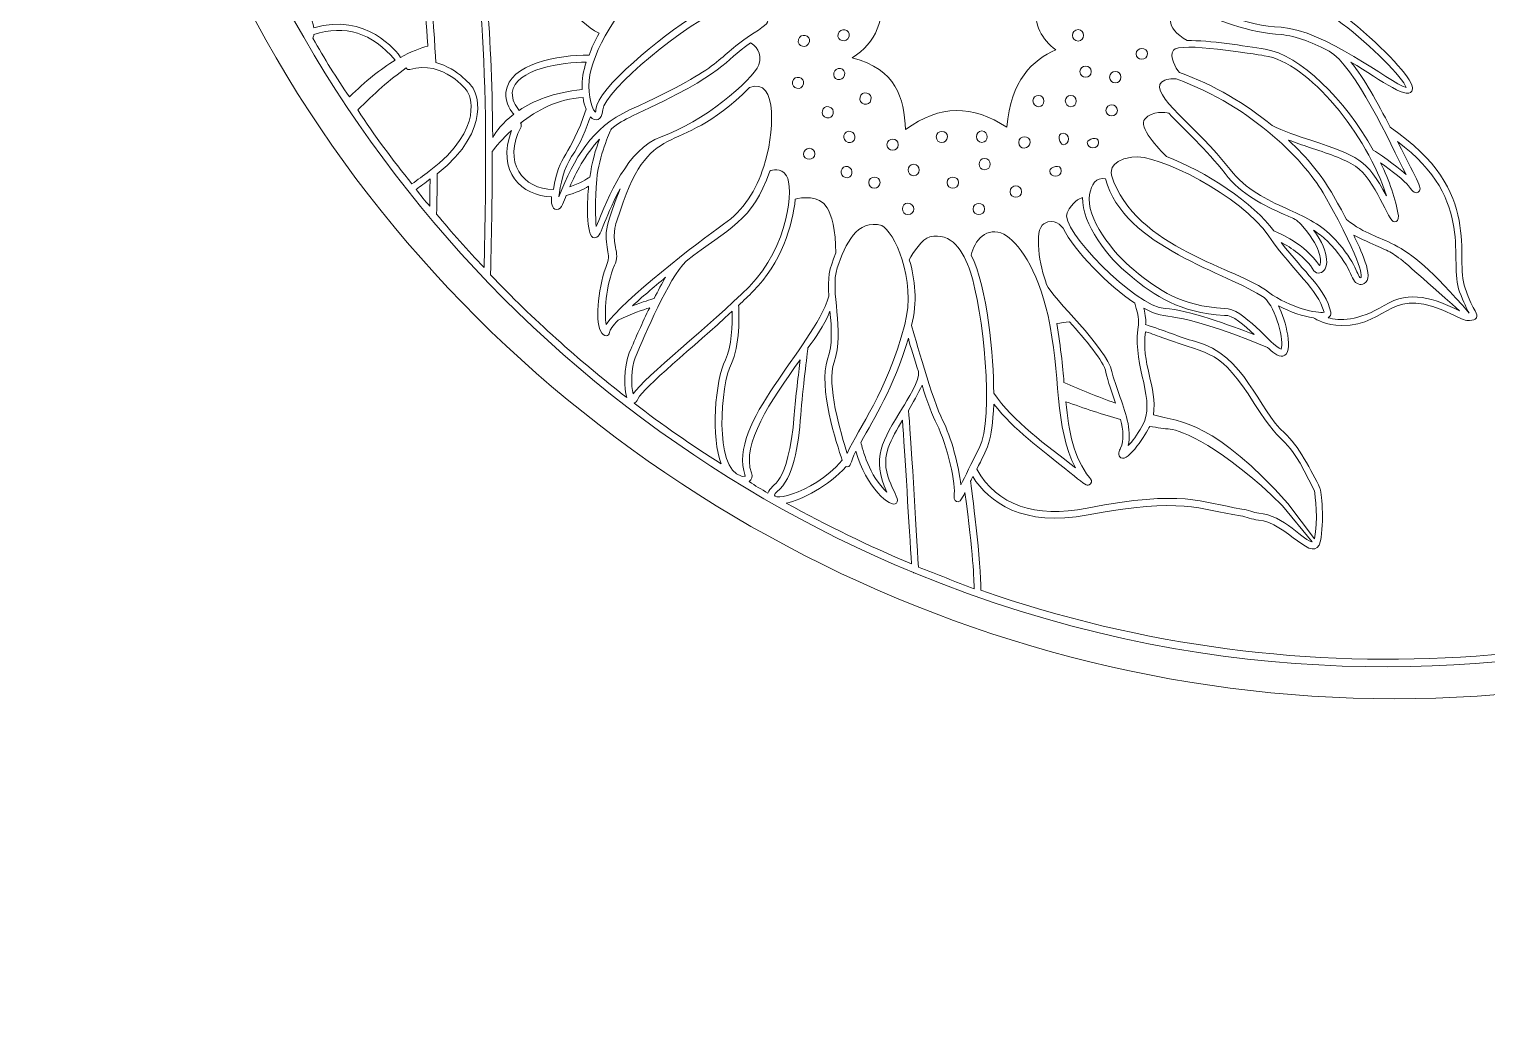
# Model space of a CAD drawing. Header units: inches. Extents: x 0.2 to 23.6, y -0.9 to 8.8.
# Drawn here: x 0.189 to 4.626, y -0.889 to 2.113 of the extents above; entities that cross this region are included whole.
import ezdxf

# ---------------------------------------------------------------- set-up
doc = ezdxf.new("R2010")
doc.units = ezdxf.units.IN
doc.header["$MEASUREMENT"] = 0
doc.layers.add('_U+0421_U+043B_U+043E_U+0439 1', color=7, linetype='Continuous')

msp = doc.modelspace()

# ---------------------------------------------------------------- linework, layer by layer
at = {"layer": '_U+0421_U+043B_U+043E_U+0439 1', "lineweight": 0}
for points, knots in [([(4.2278, 3.9833), (4.2278, 5.3014), (4.9042, 6.6028), (6.0819, 7.3639), (3.3597, 8.7653), (0.1889, 6.5625), (0.5458, 3.5347), (0.5458, 3.5333), (0.5458, 3.5333), (0.5458, 3.5319), (0.7097, 2.1458), (1.6222, 0.9792), (2.8806, 0.4597), (2.8819, 0.4597), (2.8819, 0.4583), (2.8833, 0.4583), (4.6236, -0.2569), (6.0625, 0.5972), (6.0819, 0.6028), (4.9042, 1.3653), (4.2278, 2.6667), (4.2278, 3.9833)], [0, 0, 0, 0, 1, 1, 1, 2, 2, 2, 3, 3, 3, 4, 4, 4, 5, 5, 5, 6, 6, 6, 7, 7, 7, 7]), ([(1.5736, 1.3875), (1.5236, 1.4403), (1.475, 1.4944), (1.4292, 1.55), (1.4306, 1.5931), (1.4306, 1.6333), (1.4306, 1.6722), (1.6069, 1.8125), (1.5444, 1.9278), (1.5403, 1.9333), (1.5403, 1.9347), (1.4958, 1.9931), (1.4264, 2.0111), (1.4222, 2.0986), (1.4069, 2.4639), (1.3208, 2.4819), (1.3319, 2.5333), (1.3375, 2.6014), (1.3194, 2.6611), (1.3431, 2.6403), (1.3681, 2.6194), (1.3931, 2.6), (1.3889, 2.5944), (1.3847, 2.5889), (1.3847, 2.5833), (1.3778, 2.5431), (1.4444, 2.5403), (1.4972, 2.5111), (1.5639, 2.3806), (1.5903, 1.9931), (1.5736, 1.3875)], [0, 0, 0, 0, 1, 1, 1, 2, 2, 2, 3, 3, 3, 4, 4, 4, 5, 5, 5, 6, 6, 6, 7, 7, 7, 8, 8, 8, 9, 9, 9, 10, 10, 10, 10]), ([(1.7722, 2.2194), (1.8167, 2.2167), (1.8472, 2.1389), (1.9236, 2.1), (1.9111, 2.0778), (1.9014, 2.0556), (1.8931, 2.0333), (1.8014, 2.0347), (1.6486, 2.0083), (1.6403, 1.9208), (1.6361, 1.8861), (1.6597, 1.8583), (1.6639, 1.8542), (1.6306, 1.8278), (1.6097, 1.8014), (1.6, 1.7833), (1.5972, 2.1319), (1.5736, 2.3681), (1.5306, 2.4861), (1.5722, 2.4431), (1.6833, 2.225), (1.7722, 2.2194)], [0, 0, 0, 0, 1, 1, 1, 2, 2, 2, 3, 3, 3, 4, 4, 4, 5, 5, 5, 6, 6, 6, 7, 7, 7, 7]), ([(3.0861, 0.4056), (3.0875, 0.4833), (3.0569, 0.7236), (3.0542, 0.7375), (3.0569, 0.7417), (3.0583, 0.7458), (3.0611, 0.7514), (3.1111, 0.6736), (3.2125, 0.5972), (3.4125, 0.6347), (3.7014, 0.6903), (3.7472, 0.6514), (3.8764, 0.6319), (3.8944, 0.6292), (3.9111, 0.6208), (3.9306, 0.6194), (4.0153, 0.6139), (4.1014, 0.4764), (4.1194, 0.5556), (4.1319, 0.6111), (4.1222, 0.7097), (4.1181, 0.7167), (4.0944, 0.7653), (4.05, 0.85), (4.0111, 0.8833), (3.9278, 0.9556), (3.8917, 1.1222), (3.7389, 1.1625), (3.6889, 1.1764), (3.6444, 1.1958), (3.5875, 1.2139), (3.5889, 1.2264), (3.5875, 1.2403), (3.5819, 1.2639), (3.6639, 1.2181), (3.6472, 1.2722), (3.9583, 1.1444), (3.9708, 1.1333), (3.9903, 1.1139), (4.0056, 1.1181), (4.0403, 1.1264), (4.0139, 1.2278), (3.9917, 1.2708), (4.0292, 1.2514), (4.0681, 1.2389), (4.0986, 1.2347), (4.1069, 1.2292), (4.1361, 1.2111), (4.1833, 1.2111), (4.3361, 1.2111), (4.3264, 1.3417), (4.5278, 1.2417), (4.55, 1.2306), (4.5625, 1.2236), (4.5736, 1.2264), (4.5833, 1.2278), (4.5903, 1.2264), (4.5944, 1.2347), (4.6014, 1.2472), (4.5875, 1.2486), (4.5597, 1.325), (4.525, 1.4167), (4.6222, 1.6194), (4.3319, 1.8139), (4.2931, 1.8903), (4.2528, 1.9625), (4.2125, 2.0125), (4.3069, 1.9556), (4.3931, 1.8889), (4.4, 1.9306), (4.4083, 1.9764), (4.1167, 2.2583), (3.8861, 2.3264), (3.9611, 2.3417), (4.1056, 2.3736), (4.1736, 2.3972), (4.2611, 2.4292), (4.4444, 2.3986), (4.5431, 2.3375), (4.5472, 2.3347), (4.5542, 2.3292), (4.5625, 2.3306), (4.8806, 1.6278), (5.3958, 1.0278), (6.0375, 0.6083), (5.1389, 0.1472), (4.0694, 0.0625), (3.0861, 0.4056)], [0, 0, 0, 0, 1, 1, 1, 2, 2, 2, 3, 3, 3, 4, 4, 4, 5, 5, 5, 6, 6, 6, 7, 7, 7, 8, 8, 8, 9, 9, 9, 10, 10, 10, 11, 11, 11, 12, 12, 12, 13, 13, 13, 14, 14, 14, 15, 15, 15, 16, 16, 16, 17, 17, 17, 18, 18, 18, 19, 19, 19, 20, 20, 20, 21, 21, 21, 22, 22, 22, 23, 23, 23, 24, 24, 24, 25, 25, 25, 26, 26, 26, 27, 27, 27, 28, 28, 28, 29, 29, 29, 29]), ([(4, 2.1181), (3.7903, 2.1292), (3.55, 2.2944), (3.6528, 2.3), (3.6542, 2.3), (3.6569, 2.3014), (3.6556, 2.3), (3.8403, 2.3681), (4.0292, 2.2458), (4.1861, 2.1292), (4.2736, 2.0639), (4.3708, 1.9639), (4.3806, 1.9347), (4.3319, 1.95), (4.1306, 2.1111), (4, 2.1181)], [0, 0, 0, 0, 1, 1, 1, 2, 2, 2, 3, 3, 3, 4, 4, 4, 5, 5, 5, 5]), ([(2.2153, 2.1556), (2.1153, 2.0903), (1.9167, 1.9319), (1.9139, 1.8681), (1.9139, 1.8639), (1.9139, 1.8611), (1.9125, 1.8597), (1.8972, 1.875), (1.8875, 1.9278), (1.8958, 1.9736), (1.9125, 2.0639), (2.0069, 2.2167), (2.0861, 2.2528), (2.1611, 2.2875), (2.2722, 2.3194), (2.2806, 2.3222), (2.3653, 2.3208), (2.4431, 2.3139), (2.4639, 2.3069), (2.4819, 2.2889), (2.4931, 2.2639), (2.4722, 2.2444), (2.4403, 2.2111), (2.3347, 2.2333), (2.2153, 2.1556)], [0, 0, 0, 0, 1, 1, 1, 2, 2, 2, 3, 3, 3, 4, 4, 4, 5, 5, 5, 6, 6, 6, 7, 7, 7, 8, 8, 8, 8]), ([(3.1653, 1.8139), (3.0611, 1.8819), (2.9611, 1.8847), (2.8569, 1.8069), (2.8514, 1.9042), (2.8292, 1.9903), (2.6944, 2.025), (2.7681, 2.0722), (2.7958, 2.1458), (2.7792, 2.2278), (2.8667, 2.2), (2.9708, 2.2319), (3.0111, 2.3333), (3.0639, 2.275), (3.1528, 2.2181), (3.2611, 2.2514), (3.2486, 2.2056), (3.2444, 2.1528), (3.2653, 2.1069), (3.2764, 2.0847), (3.2917, 2.0653), (3.3139, 2.05), (3.2444, 2.0194), (3.1764, 1.9569), (3.1653, 1.8139)], [0, 0, 0, 0, 1, 1, 1, 2, 2, 2, 3, 3, 3, 4, 4, 4, 5, 5, 5, 6, 6, 6, 7, 7, 7, 8, 8, 8, 8]), ([(1.0514, 2.2514), (1.1778, 2.1583), (1.2569, 2.1597), (1.3514, 2.1931), (1.3639, 2.1972), (1.3806, 2.2014), (1.3903, 2.2056), (1.3972, 2.1403), (1.4028, 2.0611), (1.4028, 2.0611), (1.3792, 2.0556), (1.35, 2.0431), (1.3194, 2.0264), (1.3097, 2.0444), (1.2125, 2.1639), (1.0556, 2.1167), (1.0514, 2.1444), (1.0333, 2.1653), (1.0514, 2.2514)], [0, 0, 0, 0, 1, 1, 1, 2, 2, 2, 3, 3, 3, 4, 4, 4, 5, 5, 5, 6, 6, 6, 6]), ([(1.8403, 1.725), (1.8653, 1.7611), (1.8875, 1.8153), (1.8972, 1.8458), (1.9111, 1.8306), (1.9333, 1.8333), (1.9347, 1.8667), (1.9375, 1.9236), (2.1958, 2.1375), (2.3042, 2.1764), (2.3333, 2.1792), (2.4125, 2.1792), (2.4333, 2.15), (2.4444, 2.1333), (2.4347, 2.1264), (2.3958, 2.1014), (2.2694, 2.0208), (2.3236, 2.0069), (2.0167, 1.8667), (1.9, 1.8125), (1.8486, 1.7208), (1.8014, 1.6028), (1.8042, 1.6347), (1.8181, 1.6944), (1.8403, 1.725)], [0, 0, 0, 0, 1, 1, 1, 2, 2, 2, 3, 3, 3, 4, 4, 4, 5, 5, 5, 6, 6, 6, 7, 7, 7, 8, 8, 8, 8]), ([(4.3806, 1.6708), (4.3472, 1.7), (4.2917, 1.7375), (4.2806, 1.7444), (4.1944, 1.8972), (4.0569, 2.0361), (3.9514, 2.0514), (3.8903, 2.0611), (3.7806, 2.0792), (3.7139, 2.0778), (3.6444, 2.1194), (3.6486, 2.1569), (3.7125, 2.1847), (3.7931, 2.1403), (3.9083, 2.1014), (4, 2.0958), (4.0444, 2.0931), (4.1069, 2.0667), (4.1458, 2.0458), (4.2236, 2.0028), (4.3319, 1.7653), (4.3806, 1.6708)], [0, 0, 0, 0, 1, 1, 1, 2, 2, 2, 3, 3, 3, 4, 4, 4, 5, 5, 5, 6, 6, 6, 7, 7, 7, 7]), ([(1.0528, 2.0847), (1.0542, 2.0889), (1.0556, 2.0931), (1.0556, 2.0958), (1.15, 2.1278), (1.2333, 2.1014), (1.3028, 2.0181), (1.2597, 1.9917), (1.2125, 1.9542), (1.1639, 1.9069), (1.1236, 1.9639), (1.0875, 2.0236), (1.0528, 2.0847)], [0, 0, 0, 0, 1, 1, 1, 2, 2, 2, 3, 3, 3, 4, 4, 4, 4]), ([(2.5306, 2.0806), (2.5361, 2.1028), (2.5694, 2.0944), (2.5639, 2.0736), (2.5583, 2.0514), (2.525, 2.0583), (2.5306, 2.0806)], [0, 0, 0, 0, 1, 1, 1, 2, 2, 2, 2]), ([(2.6847, 2.0903), (2.6792, 2.0681), (2.6458, 2.0764), (2.6514, 2.0972), (2.6569, 2.1194), (2.6903, 2.1125), (2.6847, 2.0903)], [0, 0, 0, 0, 1, 1, 1, 2, 2, 2, 2]), ([(3.3819, 2.1111), (3.4042, 2.1111), (3.4042, 2.0764), (3.3819, 2.0764), (3.3597, 2.0764), (3.3597, 2.1111), (3.3819, 2.1111)], [0, 0, 0, 0, 1, 1, 1, 2, 2, 2, 2]), ([(1.9167, 1.6556), (1.9236, 1.7278), (1.9556, 1.7972), (1.9611, 1.8097), (1.9792, 1.8236), (2.0014, 1.8375), (2.025, 1.8486), (2.3222, 1.9847), (2.2958, 2.0111), (2.3847, 2.0708), (2.3972, 2.0639), (2.4236, 2.0417), (2.4097, 2.0042), (2.3903, 1.9542), (2.2375, 1.8292), (2.1125, 1.7847), (2.0097, 1.7486), (1.9528, 1.6028), (1.9153, 1.5125), (1.9125, 1.5361), (1.9111, 1.5903), (1.9167, 1.6556)], [0, 0, 0, 0, 1, 1, 1, 2, 2, 2, 3, 3, 3, 4, 4, 4, 5, 5, 5, 6, 6, 6, 7, 7, 7, 7]), ([(3.5931, 2.0375), (3.5931, 2.0153), (3.5583, 2.0153), (3.5583, 2.0375), (3.5597, 2.0597), (3.5931, 2.0597), (3.5931, 2.0375)], [0, 0, 0, 0, 1, 1, 1, 2, 2, 2, 2]), ([(3.6722, 2.0486), (3.6889, 2.075), (3.9222, 2.0361), (3.9486, 2.0319), (4.0833, 2.0125), (4.2625, 1.7889), (4.3208, 1.6056), (4.2611, 1.7167), (4.2319, 1.7278), (4.0931, 1.7736), (4.05, 1.7875), (4.0056, 1.8028), (3.9722, 1.8194), (3.8931, 1.8847), (3.7958, 1.9431), (3.6903, 1.9806), (3.6792, 1.9944), (3.6583, 2.0278), (3.6722, 2.0486)], [0, 0, 0, 0, 1, 1, 1, 2, 2, 2, 3, 3, 3, 4, 4, 4, 5, 5, 5, 6, 6, 6, 6]), ([(1.1889, 1.8667), (1.2375, 1.9153), (1.2875, 1.9597), (1.3361, 1.9944), (1.3389, 1.9903), (1.3431, 1.9889), (1.3472, 1.9903), (1.4514, 2.0194), (1.5208, 1.9264), (1.5236, 1.9222), (1.5264, 1.9181), (1.5819, 1.8125), (1.4069, 1.6806), (1.3889, 1.6667), (1.3708, 1.6542), (1.3542, 1.6417), (1.2958, 1.7139), (1.2403, 1.7889), (1.1889, 1.8667)], [0, 0, 0, 0, 1, 1, 1, 2, 2, 2, 3, 3, 3, 4, 4, 4, 5, 5, 5, 6, 6, 6, 6]), ([(1.6597, 1.9194), (1.6667, 1.9917), (1.8125, 2.0125), (1.8847, 2.0125), (1.8764, 1.9861), (1.8708, 1.9611), (1.8722, 1.9292), (1.7847, 1.9194), (1.7236, 1.8944), (1.6806, 1.8653), (1.6694, 1.8819), (1.6583, 1.8958), (1.6597, 1.9194)], [0, 0, 0, 0, 1, 1, 1, 2, 2, 2, 3, 3, 3, 4, 4, 4, 4]), ([(2.6583, 1.9931), (2.6681, 1.9917), (2.6736, 1.9819), (2.6708, 1.9722), (2.6681, 1.9625), (2.6597, 1.9569), (2.65, 1.9597), (2.6292, 1.9639), (2.6375, 1.9972), (2.6583, 1.9931)], [0, 0, 0, 0, 1, 1, 1, 2, 2, 2, 3, 3, 3, 3]), ([(3.4222, 1.9833), (3.4222, 1.9611), (3.3875, 1.9611), (3.3875, 1.9833), (3.3875, 2.0056), (3.4222, 2.0056), (3.4222, 1.9833)], [0, 0, 0, 0, 1, 1, 1, 2, 2, 2, 2]), ([(1.9458, 1.2139), (1.9389, 1.2458), (1.9444, 1.3333), (1.9708, 1.3944), (1.9806, 1.4125), (1.9778, 1.4306), (1.9736, 1.4486), (1.9639, 1.5028), (1.9764, 1.5236), (1.9778, 1.5292), (2.0819, 1.8625), (2.15, 1.7042), (2.3819, 1.9347), (2.4708, 1.9708), (2.4556, 1.7861), (2.425, 1.6944), (2.4028, 1.625), (2.3639, 1.5597), (2.3028, 1.5194), (2.225, 1.4639), (1.9944, 1.2875), (1.9458, 1.2139)], [0, 0, 0, 0, 1, 1, 1, 2, 2, 2, 3, 3, 3, 4, 4, 4, 5, 5, 5, 6, 6, 6, 7, 7, 7, 7]), ([(2.5125, 1.9528), (2.5181, 1.975), (2.5514, 1.9667), (2.5458, 1.9458), (2.5417, 1.9236), (2.5083, 1.9306), (2.5125, 1.9528)], [0, 0, 0, 0, 1, 1, 1, 2, 2, 2, 2]), ([(3.4778, 1.9667), (3.4778, 1.9889), (3.5125, 1.9889), (3.5125, 1.9667), (3.5125, 1.9431), (3.4778, 1.9431), (3.4778, 1.9667)], [0, 0, 0, 0, 1, 1, 1, 2, 2, 2, 2]), ([(3.6806, 1.9611), (3.9139, 1.8778), (4.0792, 1.7042), (4.1333, 1.6056), (4.2556, 1.3875), (4.2444, 1.3583), (4.2431, 1.3569), (4.2417, 1.3569), (4.2417, 1.3556), (4.2417, 1.3556), (4.2319, 1.3625), (4.2222, 1.4153), (4.1542, 1.4833), (4.1153, 1.5222), (4.0681, 1.5431), (4.0167, 1.5667), (3.9556, 1.5944), (3.8931, 1.6236), (3.8444, 1.6861), (3.7417, 1.8181), (3.5986, 1.9139), (3.6361, 1.9514), (3.6472, 1.9611), (3.6681, 1.9625), (3.6806, 1.9611)], [0, 0, 0, 0, 1, 1, 1, 2, 2, 2, 3, 3, 3, 4, 4, 4, 5, 5, 5, 6, 6, 6, 7, 7, 7, 8, 8, 8, 8]), ([(2.7306, 1.8847), (2.7208, 1.8861), (2.7153, 1.8958), (2.7181, 1.9056), (2.7194, 1.9153), (2.7292, 1.9208), (2.7389, 1.9181), (2.7486, 1.9167), (2.7542, 1.9069), (2.7514, 1.8972), (2.75, 1.8875), (2.7403, 1.8819), (2.7306, 1.8847)], [0, 0, 0, 0, 1, 1, 1, 2, 2, 2, 3, 3, 3, 4, 4, 4, 4]), ([(3.2444, 1.8944), (3.2444, 1.9042), (3.2528, 1.9111), (3.2611, 1.9111), (3.2833, 1.9111), (3.2833, 1.8764), (3.2611, 1.8764), (3.2528, 1.8778), (3.2444, 1.8847), (3.2444, 1.8944)], [0, 0, 0, 0, 1, 1, 1, 2, 2, 2, 3, 3, 3, 3]), ([(3.3597, 1.9111), (3.3819, 1.9111), (3.3819, 1.8764), (3.3597, 1.8764), (3.3375, 1.8778), (3.3375, 1.9111), (3.3597, 1.9111)], [0, 0, 0, 0, 1, 1, 1, 2, 2, 2, 2]), ([(1.6861, 1.8153), (1.6875, 1.8194), (1.6875, 1.8236), (1.6847, 1.8264), (1.7333, 1.8653), (1.7986, 1.9014), (1.875, 1.9042), (1.8764, 1.8903), (1.8806, 1.8792), (1.8847, 1.8694), (1.8347, 1.7208), (1.8014, 1.7347), (1.7847, 1.625), (1.6917, 1.625), (1.6292, 1.7083), (1.6861, 1.8153)], [0, 0, 0, 0, 1, 1, 1, 2, 2, 2, 3, 3, 3, 4, 4, 4, 5, 5, 5, 5]), ([(2.6236, 1.8764), (2.6458, 1.8708), (2.6375, 1.8375), (2.6167, 1.8431), (2.5944, 1.8486), (2.6014, 1.8819), (2.6236, 1.8764)], [0, 0, 0, 0, 1, 1, 1, 2, 2, 2, 2]), ([(3.5014, 1.8653), (3.5014, 1.8431), (3.4667, 1.8431), (3.4667, 1.8653), (3.4681, 1.8875), (3.5014, 1.8875), (3.5014, 1.8653)], [0, 0, 0, 0, 1, 1, 1, 2, 2, 2, 2]), ([(3.6583, 1.8569), (3.7056, 1.8056), (3.7722, 1.7472), (3.8292, 1.6736), (3.8806, 1.6069), (3.9458, 1.5778), (4.0097, 1.5486), (4.0222, 1.5431), (4.0347, 1.5375), (4.0472, 1.5319), (4.1181, 1.4611), (4.1208, 1.4153), (4.1194, 1.4028), (4.1194, 1.3972), (4.1181, 1.3944), (4.1167, 1.3931), (4.0722, 1.4611), (3.9944, 1.4917), (3.9778, 1.4986), (3.9194, 1.5819), (3.7667, 1.6819), (3.6514, 1.725), (3.6278, 1.7472), (3.5639, 1.8167), (3.5847, 1.8389), (3.6083, 1.8653), (3.6472, 1.8597), (3.6583, 1.8569)], [0, 0, 0, 0, 1, 1, 1, 2, 2, 2, 3, 3, 3, 4, 4, 4, 5, 5, 5, 6, 6, 6, 7, 7, 7, 8, 8, 8, 9, 9, 9, 9]), ([(2.0083, 0.9917), (1.8611, 1.1056), (1.7222, 1.2306), (1.5931, 1.3653), (1.5972, 1.5014), (1.5986, 1.6264), (1.5986, 1.7403), (1.6097, 1.7556), (1.6306, 1.7792), (1.6569, 1.8042), (1.6111, 1.6792), (1.6875, 1.6042), (1.7792, 1.6028), (1.7778, 1.5861), (1.7792, 1.5639), (1.7944, 1.5639), (1.8111, 1.5639), (1.8167, 1.5903), (1.8236, 1.6069), (1.8528, 1.6139), (1.8764, 1.625), (1.8917, 1.6347), (1.8889, 1.6042), (1.8806, 1.4778), (1.9097, 1.4778), (1.9319, 1.4778), (1.9333, 1.5264), (1.9875, 1.6264), (1.9736, 1.5917), (1.9625, 1.5611), (1.9528, 1.5278), (1.9319, 1.4625), (1.9625, 1.4278), (1.9486, 1.4), (1.9222, 1.3361), (1.9111, 1.2292), (1.9278, 1.1944), (1.9375, 1.175), (1.9556, 1.1764), (1.9556, 1.1903), (1.9556, 1.1972), (1.9653, 1.2097), (1.9819, 1.2278), (2.0236, 1.2472), (2.0569, 1.2583), (2.0778, 1.2653), (2.0556, 1.2208), (2.0347, 1.1722), (2.0167, 1.1306), (1.9972, 1.0806), (2, 1.0167), (2.0083, 0.9917)], [0, 0, 0, 0, 1, 1, 1, 2, 2, 2, 3, 3, 3, 4, 4, 4, 5, 5, 5, 6, 6, 6, 7, 7, 7, 8, 8, 8, 9, 9, 9, 10, 10, 10, 11, 11, 11, 12, 12, 12, 13, 13, 13, 14, 14, 14, 15, 15, 15, 16, 16, 16, 17, 17, 17, 17]), ([(1.925, 1.7778), (1.9139, 1.7486), (1.9014, 1.7069), (1.8958, 1.6625), (1.8875, 1.6569), (1.8639, 1.6431), (1.8347, 1.6333), (1.8528, 1.6736), (1.8792, 1.7292), (1.925, 1.7778)], [0, 0, 0, 0, 1, 1, 1, 2, 2, 2, 3, 3, 3, 3]), ([(2.6819, 1.7681), (2.6597, 1.7736), (2.6681, 1.8069), (2.6889, 1.8014), (2.7111, 1.7958), (2.7042, 1.7625), (2.6819, 1.7681)], [0, 0, 0, 0, 1, 1, 1, 2, 2, 2, 2]), ([(2.8347, 1.7611), (2.8347, 1.7389), (2.8, 1.7389), (2.8, 1.7611), (2.8014, 1.7833), (2.8347, 1.7833), (2.8347, 1.7611)], [0, 0, 0, 0, 1, 1, 1, 2, 2, 2, 2]), ([(2.95, 1.7847), (2.95, 1.8069), (2.9847, 1.8069), (2.9847, 1.7847), (2.9833, 1.7625), (2.95, 1.7625), (2.95, 1.7847)], [0, 0, 0, 0, 1, 1, 1, 2, 2, 2, 2]), ([(3.0889, 1.7681), (3.0667, 1.7681), (3.0667, 1.8028), (3.0889, 1.8028), (3.1111, 1.8014), (3.1111, 1.7681), (3.0889, 1.7681)], [0, 0, 0, 0, 1, 1, 1, 2, 2, 2, 2]), ([(3.2014, 1.7681), (3.2014, 1.7903), (3.2361, 1.7903), (3.2361, 1.7681), (3.2347, 1.7458), (3.2014, 1.7444), (3.2014, 1.7681)], [0, 0, 0, 0, 1, 1, 1, 2, 2, 2, 2]), ([(3.3361, 1.7958), (3.3583, 1.7958), (3.3583, 1.7611), (3.3361, 1.7611), (3.3278, 1.7611), (3.3139, 1.7958), (3.3361, 1.7958)], [0, 0, 0, 0, 1, 1, 1, 2, 2, 2, 2]), ([(3.4444, 1.7681), (3.4444, 1.7458), (3.4097, 1.7458), (3.4097, 1.7681), (3.4097, 1.7764), (3.4444, 1.7903), (3.4444, 1.7681)], [0, 0, 0, 0, 1, 1, 1, 2, 2, 2, 2]), ([(4.1986, 1.5333), (4.1861, 1.5583), (4.1708, 1.5861), (4.1528, 1.6167), (4.125, 1.6653), (4.0806, 1.7208), (4.0222, 1.775), (4.0431, 1.7681), (4.0653, 1.7597), (4.0861, 1.7528), (4.1375, 1.7361), (4.1917, 1.7181), (4.2264, 1.6958), (4.2875, 1.6542), (4.3264, 1.5264), (4.3444, 1.5264), (4.3528, 1.5264), (4.3583, 1.5319), (4.3569, 1.5444), (4.3486, 1.5958), (4.3292, 1.6514), (4.3028, 1.7056), (4.3361, 1.6819), (4.3778, 1.65), (4.3875, 1.6361), (4.3958, 1.625), (4.4056, 1.6097), (4.4167, 1.6167), (4.4319, 1.6264), (4.4208, 1.6403), (4.3542, 1.7708), (4.5958, 1.5903), (4.5069, 1.4083), (4.5431, 1.3139), (4.5556, 1.2806), (4.5653, 1.2611), (4.5722, 1.2486), (4.3472, 1.5139), (4.3167, 1.4417), (4.1986, 1.5333)], [0, 0, 0, 0, 1, 1, 1, 2, 2, 2, 3, 3, 3, 4, 4, 4, 5, 5, 5, 6, 6, 6, 7, 7, 7, 8, 8, 8, 9, 9, 9, 10, 10, 10, 11, 11, 11, 12, 12, 12, 13, 13, 13, 13]), ([(2.5806, 1.7333), (2.5806, 1.7111), (2.5458, 1.7111), (2.5458, 1.7333), (2.5472, 1.7556), (2.5806, 1.7556), (2.5806, 1.7333)], [0, 0, 0, 0, 1, 1, 1, 2, 2, 2, 2]), ([(3.4833, 1.6681), (3.4847, 1.6694), (3.4681, 1.7111), (3.5458, 1.7236), (3.6236, 1.7361), (3.8792, 1.6042), (3.9625, 1.4833), (4.0403, 1.3694), (4.1111, 1.325), (4.1306, 1.2514), (4.1111, 1.2472), (4.0292, 1.2639), (3.9611, 1.3125), (3.8736, 1.3847), (3.5556, 1.4431), (3.4833, 1.6681)], [0, 0, 0, 0, 1, 1, 1, 2, 2, 2, 3, 3, 3, 4, 4, 4, 5, 5, 5, 5]), ([(2.0333, 1.1125), (2.0653, 1.1861), (2.1333, 1.3514), (2.1889, 1.4069), (2.3181, 1.5069), (2.3917, 1.5278), (2.4431, 1.6806), (2.4514, 1.6847), (2.4764, 1.6931), (2.4944, 1.6667), (2.5167, 1.6333), (2.5014, 1.4514), (2.3806, 1.3292), (2.2639, 1.2125), (2.0597, 1.0528), (2.0278, 1.0028), (2.0208, 1.0264), (2.0208, 1.0833), (2.0333, 1.1125)], [0, 0, 0, 0, 1, 1, 1, 2, 2, 2, 3, 3, 3, 4, 4, 4, 5, 5, 5, 6, 6, 6, 6]), ([(2.6736, 1.6611), (2.6514, 1.6667), (2.6597, 1.7), (2.6806, 1.6944), (2.7028, 1.6889), (2.6944, 1.6556), (2.6736, 1.6611)], [0, 0, 0, 0, 1, 1, 1, 2, 2, 2, 2]), ([(2.8819, 1.7014), (2.9042, 1.7014), (2.9042, 1.6667), (2.8819, 1.6667), (2.8583, 1.6681), (2.8583, 1.7014), (2.8819, 1.7014)], [0, 0, 0, 0, 1, 1, 1, 2, 2, 2, 2]), ([(3.0972, 1.6847), (3.075, 1.6847), (3.075, 1.7194), (3.0972, 1.7194), (3.1194, 1.7194), (3.1194, 1.6847), (3.0972, 1.6847)], [0, 0, 0, 0, 1, 1, 1, 2, 2, 2, 2]), ([(3.3306, 1.6819), (3.3306, 1.6597), (3.2958, 1.6597), (3.2958, 1.6819), (3.2958, 1.6917), (3.3306, 1.7056), (3.3306, 1.6819)], [0, 0, 0, 0, 1, 1, 1, 2, 2, 2, 2]), ([(1.4083, 1.5736), (1.3944, 1.5903), (1.3806, 1.6069), (1.3667, 1.625), (1.3806, 1.6347), (1.3944, 1.6458), (1.4097, 1.6569), (1.4083, 1.6292), (1.4083, 1.6028), (1.4083, 1.5736)], [0, 0, 0, 0, 1, 1, 1, 2, 2, 2, 3, 3, 3, 3]), ([(2.7792, 1.6458), (2.7792, 1.6236), (2.7444, 1.6236), (2.7444, 1.6458), (2.7458, 1.6681), (2.7792, 1.6681), (2.7792, 1.6458)], [0, 0, 0, 0, 1, 1, 1, 2, 2, 2, 2]), ([(3.0181, 1.6458), (3.0181, 1.6236), (2.9833, 1.6236), (2.9833, 1.6458), (2.9833, 1.6681), (3.0181, 1.6681), (3.0181, 1.6458)], [0, 0, 0, 0, 1, 1, 1, 2, 2, 2, 2]), ([(3.8278, 1.2625), (3.6931, 1.2722), (3.6306, 1.3153), (3.5514, 1.3806), (3.4889, 1.4306), (3.4042, 1.5389), (3.4167, 1.6097), (3.4222, 1.6389), (3.4361, 1.6639), (3.4653, 1.6569), (3.5194, 1.45), (3.8417, 1.3694), (3.9486, 1.2958), (3.9861, 1.2625), (4.0097, 1.1625), (4, 1.1389), (3.9708, 1.1486), (3.8833, 1.2667), (3.8278, 1.2625)], [0, 0, 0, 0, 1, 1, 1, 2, 2, 2, 3, 3, 3, 4, 4, 4, 5, 5, 5, 6, 6, 6, 6]), ([(2.3569, 0.7528), (2.2722, 0.775), (2.2944, 1.0319), (2.3264, 1.0958), (2.3528, 1.1458), (2.35, 1.2486), (2.3486, 1.2722), (2.3639, 1.2875), (2.3792, 1.3014), (2.3931, 1.3153), (2.4778, 1.4), (2.5139, 1.5167), (2.5208, 1.5958), (2.5389, 1.6), (2.5931, 1.6097), (2.6181, 1.5694), (2.6306, 1.5486), (2.6444, 1.5014), (2.6444, 1.4319), (2.6236, 1.3806), (2.6194, 1.3583), (2.6236, 1.3), (2.5722, 1.1389), (2.3139, 0.9153), (2.3681, 0.7542), (2.3681, 0.7528), (2.3681, 0.7514), (2.3694, 0.7528), (2.3681, 0.7528), (2.3639, 0.7514), (2.3569, 0.7528)], [0, 0, 0, 0, 1, 1, 1, 2, 2, 2, 3, 3, 3, 4, 4, 4, 5, 5, 5, 6, 6, 6, 7, 7, 7, 8, 8, 8, 9, 9, 9, 10, 10, 10, 10]), ([(3.2097, 1.6181), (3.2097, 1.5958), (3.175, 1.5958), (3.175, 1.6181), (3.175, 1.6417), (3.2097, 1.6417), (3.2097, 1.6181)], [0, 0, 0, 0, 1, 1, 1, 2, 2, 2, 2]), ([(3.3486, 1.5542), (3.3653, 1.5875), (3.3847, 1.5972), (3.3958, 1.6), (3.3917, 1.5208), (3.475, 1.4153), (3.5389, 1.3639), (3.6194, 1.2986), (3.6875, 1.2514), (3.8278, 1.2417), (3.8278, 1.2417), (3.8292, 1.2417), (3.8292, 1.2417), (3.8514, 1.2444), (3.8875, 1.2125), (3.9181, 1.1833), (3.8458, 1.2111), (3.7139, 1.2597), (3.6472, 1.2625), (3.5569, 1.2667), (3.3236, 1.5069), (3.3486, 1.5542)], [0, 0, 0, 0, 1, 1, 1, 2, 2, 2, 3, 3, 3, 4, 4, 4, 5, 5, 5, 6, 6, 6, 7, 7, 7, 7]), ([(2.8639, 1.5486), (2.8417, 1.5486), (2.8417, 1.5833), (2.8639, 1.5833), (2.8875, 1.5819), (2.8875, 1.5486), (2.8639, 1.5486)], [0, 0, 0, 0, 1, 1, 1, 2, 2, 2, 2]), ([(3.0972, 1.5653), (3.0972, 1.5431), (3.0625, 1.5431), (3.0625, 1.5653), (3.0625, 1.5875), (3.0972, 1.5875), (3.0972, 1.5653)], [0, 0, 0, 0, 1, 1, 1, 2, 2, 2, 2]), ([(2.6486, 1.3861), (2.6736, 1.4611), (2.7083, 1.5347), (2.7847, 1.5153), (2.8194, 1.4986), (2.8917, 1.3528), (2.8542, 1.2139), (2.7972, 1.0014), (2.7153, 0.9042), (2.6792, 0.8222), (2.6597, 0.8833), (2.6153, 1.0306), (2.6389, 1.1), (2.6736, 1.1958), (2.625, 1.3153), (2.6486, 1.3861)], [0, 0, 0, 0, 1, 1, 1, 2, 2, 2, 3, 3, 3, 4, 4, 4, 5, 5, 5, 5]), ([(3.3736, 0.7778), (3.2861, 0.8472), (3.1833, 0.9194), (3.125, 1.0056), (3.125, 1.1125), (3.1056, 1.3306), (3.0569, 1.425), (3.0639, 1.4681), (3.1056, 1.5153), (3.1556, 1.4889), (3.1986, 1.4653), (3.2569, 1.3875), (3.2903, 1.2403), (3.3292, 1.0681), (3.3097, 0.8972), (3.3736, 0.7778)], [0, 0, 0, 0, 1, 1, 1, 2, 2, 2, 3, 3, 3, 4, 4, 4, 5, 5, 5, 5]), ([(3.5764, 0.9042), (3.5611, 0.8778), (3.5472, 0.8583), (3.5347, 0.8458), (3.5458, 0.8944), (3.525, 0.9514), (3.5069, 1.0014), (3.4986, 1.0264), (3.4889, 1.05), (3.4847, 1.0708), (3.4694, 1.1444), (3.3028, 1.2931), (3.2861, 1.3361), (3.2653, 1.3903), (3.2458, 1.5014), (3.2778, 1.5208), (3.3097, 1.5403), (3.3319, 1.5125), (3.3361, 1.5069), (3.3694, 1.4389), (3.4736, 1.3333), (3.5542, 1.2792), (3.5694, 1.2319), (3.5667, 1.2181), (3.5639, 1.1986), (3.5486, 1.0847), (3.6222, 0.9806), (3.5764, 0.9042)], [0, 0, 0, 0, 1, 1, 1, 2, 2, 2, 3, 3, 3, 4, 4, 4, 5, 5, 5, 6, 6, 6, 7, 7, 7, 8, 8, 8, 9, 9, 9, 9]), ([(2.875, 1.2111), (2.8931, 1.2806), (2.8861, 1.3528), (2.8681, 1.4111), (2.8792, 1.4319), (2.9069, 1.475), (2.9306, 1.4806), (2.9958, 1.4958), (3.0333, 1.4389), (3.0542, 1.3736), (3.0917, 1.2597), (3.1278, 0.9319), (3.0806, 0.8375), (3.0569, 0.7903), (3.0375, 0.7514), (3.025, 0.7264), (3.0194, 0.7806), (2.9958, 0.8722), (2.9694, 0.9236), (2.9403, 0.9778), (2.8819, 1.1861), (2.875, 1.2111)], [0, 0, 0, 0, 1, 1, 1, 2, 2, 2, 3, 3, 3, 4, 4, 4, 5, 5, 5, 6, 6, 6, 7, 7, 7, 7]), ([(4.1514, 1.2514), (4.1333, 1.3264), (4.0722, 1.3694), (4, 1.4639), (4.0292, 1.4486), (4.0722, 1.4208), (4.1, 1.3778), (4.1042, 1.3722), (4.1111, 1.3694), (4.1181, 1.3708), (4.1458, 1.3764), (4.1514, 1.4319), (4.0986, 1.5014), (4.1125, 1.4917), (4.1264, 1.4819), (4.1389, 1.4694), (4.2181, 1.3917), (4.2097, 1.3458), (4.2347, 1.3375), (4.2403, 1.3347), (4.2472, 1.3361), (4.2528, 1.3389), (4.2861, 1.3556), (4.2389, 1.4472), (4.2208, 1.4861), (4.3806, 1.4056), (4.2875, 1.4819), (4.5431, 1.2556), (4.4653, 1.2931), (4.3931, 1.3208), (4.3139, 1.2722), (4.2347, 1.2236), (4.1764, 1.225), (4.1431, 1.2347), (4.15, 1.2389), (4.1528, 1.2444), (4.1514, 1.2514)], [0, 0, 0, 0, 1, 1, 1, 2, 2, 2, 3, 3, 3, 4, 4, 4, 5, 5, 5, 6, 6, 6, 7, 7, 7, 8, 8, 8, 9, 9, 9, 10, 10, 10, 11, 11, 11, 12, 12, 12, 12]), ([(2.1264, 1.3583), (2.1153, 1.3389), (2.1028, 1.3167), (2.0917, 1.2931), (2.0806, 1.2903), (2.0583, 1.2833), (2.025, 1.2708), (2.0528, 1.2958), (2.0889, 1.3264), (2.1264, 1.3583)], [0, 0, 0, 0, 1, 1, 1, 2, 2, 2, 3, 3, 3, 3]), ([(2.0306, 0.975), (2.0347, 0.9764), (2.0389, 0.9806), (2.0431, 0.9889), (2.0569, 1.0208), (2.2125, 1.1472), (2.3292, 1.2542), (2.3292, 1.2167), (2.3278, 1.1444), (2.3083, 1.1069), (2.2764, 1.0444), (2.2639, 0.8653), (2.2958, 0.7903), (2.2042, 0.8472), (2.1153, 0.9097), (2.0306, 0.975)], [0, 0, 0, 0, 1, 1, 1, 2, 2, 2, 3, 3, 3, 4, 4, 4, 5, 5, 5, 5]), ([(2.4653, 0.7056), (2.5167, 0.7472), (2.5306, 0.8431), (2.5375, 0.9389), (2.5431, 1.0167), (2.5583, 1.1264), (2.5597, 1.1431), (2.5861, 1.1792), (2.6056, 1.2042), (2.6264, 1.2542), (2.6319, 1.2042), (2.6347, 1.1528), (2.6194, 1.1083), (2.5903, 1.0236), (2.6472, 0.85), (2.6639, 0.8014), (2.5681, 0.6903), (2.4236, 0.6708), (2.4653, 0.7056)], [0, 0, 0, 0, 1, 1, 1, 2, 2, 2, 3, 3, 3, 4, 4, 4, 5, 5, 5, 6, 6, 6, 6]), ([(3.3167, 1.2167), (3.3292, 1.2194), (3.3431, 1.2208), (3.3556, 1.2222), (3.4042, 1.1681), (3.4597, 1.1042), (3.4667, 1.0681), (3.4722, 1.0403), (3.4847, 1.0069), (3.4958, 0.975), (3.4417, 0.9944), (3.3889, 1.0153), (3.3389, 1.0375), (3.3375, 1.0611), (3.3292, 1.15), (3.3167, 1.2167)], [0, 0, 0, 0, 1, 1, 1, 2, 2, 2, 3, 3, 3, 4, 4, 4, 5, 5, 5, 5]), ([(2.8653, 1.1722), (2.8722, 1.1458), (2.8833, 1.1097), (2.8958, 1.0708), (2.9028, 1.0486), (2.8597, 0.9792), (2.8472, 0.9611), (2.7861, 0.8597), (2.7514, 0.8083), (2.8, 0.7042), (2.7458, 0.7528), (2.725, 0.8375), (2.7208, 0.8556), (2.7625, 0.9319), (2.8181, 1.0167), (2.8653, 1.1722)], [0, 0, 0, 0, 1, 1, 1, 2, 2, 2, 3, 3, 3, 4, 4, 4, 5, 5, 5, 5]), ([(4.0208, 0.6694), (3.8, 0.9167), (3.6972, 0.9181), (3.6111, 0.9389), (3.6236, 1.025), (3.5722, 1.0972), (3.5875, 1.1917), (3.6069, 1.1861), (3.625, 1.1792), (3.6431, 1.1722), (3.7889, 1.1194), (3.8125, 1.1403), (3.9181, 0.9736), (4.0194, 0.8139), (4.0056, 0.9042), (4.1014, 0.7083), (4.1028, 0.6958), (4.1139, 0.6153), (4.1014, 0.5625), (4.1014, 0.5625), (4.0208, 0.6694), (4.0208, 0.6694)], [0, 0, 0, 0, 1, 1, 1, 2, 2, 2, 3, 3, 3, 4, 4, 4, 5, 5, 5, 6, 6, 6, 7, 7, 7, 7]), ([(2.4375, 0.7014), (2.4181, 0.7125), (2.3986, 0.7236), (2.3806, 0.7361), (2.3889, 0.7417), (2.3917, 0.7528), (2.3875, 0.7625), (2.3569, 0.8514), (2.4444, 0.9792), (2.5361, 1.1069), (2.5306, 1.0639), (2.5222, 0.9944), (2.5181, 0.9403), (2.4986, 0.7139), (2.4486, 0.7347), (2.4375, 0.7014)], [0, 0, 0, 0, 1, 1, 1, 2, 2, 2, 3, 3, 3, 4, 4, 4, 5, 5, 5, 5]), ([(2.8958, 0.4764), (2.8889, 0.5847), (2.8722, 0.8931), (2.8653, 0.9528), (2.8778, 0.975), (2.8958, 1.0042), (2.9069, 1.0292), (2.9222, 0.9806), (2.9389, 0.9347), (2.9514, 0.9111), (2.9847, 0.8486), (3.0111, 0.7236), (3.0042, 0.6917), (3.0028, 0.6806), (3.0097, 0.675), (3.0167, 0.675), (3.0222, 0.675), (3.0264, 0.6806), (3.0375, 0.7028), (3.0625, 0.5153), (3.0653, 0.4375), (3.0653, 0.4097), (3.0083, 0.4319), (2.9528, 0.4542), (2.8958, 0.4764)], [0, 0, 0, 0, 1, 1, 1, 2, 2, 2, 3, 3, 3, 4, 4, 4, 5, 5, 5, 6, 6, 6, 7, 7, 7, 8, 8, 8, 8]), ([(3.125, 0.9722), (3.1903, 0.8903), (3.2625, 0.8403), (3.3569, 0.7639), (3.3944, 0.7333), (3.4056, 0.725), (3.4125, 0.725), (3.4153, 0.725), (3.4167, 0.7264), (3.4194, 0.7292), (3.4264, 0.7361), (3.4208, 0.7444), (3.4167, 0.7486), (3.3681, 0.8083), (3.3542, 0.8875), (3.3444, 0.9792), (3.4, 0.9597), (3.4569, 0.9403), (3.5111, 0.925), (3.5194, 0.8931), (3.5222, 0.8625), (3.5111, 0.8375), (3.5083, 0.8319), (3.5, 0.8153), (3.5125, 0.8083), (3.5347, 0.7958), (3.5903, 0.8833), (3.6, 0.9042), (3.6236, 0.9), (3.6444, 0.8972), (3.6625, 0.8958), (3.6917, 0.8944), (3.8236, 0.8417), (4.0042, 0.6625), (4.0042, 0.6625), (4.0944, 0.5528), (4.0944, 0.5528), (4.075, 0.5514), (4.0056, 0.6361), (3.9319, 0.6403), (3.9181, 0.6417), (3.8972, 0.65), (3.8806, 0.6528), (3.7528, 0.6736), (3.7042, 0.7125), (3.4097, 0.6556), (3.25, 0.625), (3.1361, 0.6639), (3.0736, 0.7736), (3.1042, 0.8361), (3.1208, 0.8542), (3.125, 0.9722)], [0, 0, 0, 0, 1, 1, 1, 2, 2, 2, 3, 3, 3, 4, 4, 4, 5, 5, 5, 6, 6, 6, 7, 7, 7, 8, 8, 8, 9, 9, 9, 10, 10, 10, 11, 11, 11, 12, 12, 12, 13, 13, 13, 14, 14, 14, 15, 15, 15, 16, 16, 16, 17, 17, 17, 17]), ([(2.4931, 0.6708), (2.5417, 0.6806), (2.6208, 0.7222), (2.6764, 0.7819), (2.6903, 0.7778), (2.6875, 0.7917), (2.7056, 0.8292), (2.7361, 0.7194), (2.8111, 0.6528), (2.8292, 0.6708), (2.8472, 0.6875), (2.7722, 0.7542), (2.8042, 0.8389), (2.8139, 0.8667), (2.8306, 0.8958), (2.8472, 0.9236), (2.8542, 0.8292), (2.8681, 0.5875), (2.875, 0.4861), (2.7444, 0.5403), (2.6167, 0.6028), (2.4931, 0.6708)], [0, 0, 0, 0, 1, 1, 1, 2, 2, 2, 3, 3, 3, 4, 4, 4, 5, 5, 5, 6, 6, 6, 7, 7, 7, 7])]:
    msp.add_open_spline(points, degree=3, knots=knots, dxfattribs=at)
at = {"layer": '_U+0421_U+043B_U+043E_U+0439 1', "color": 1, "lineweight": 9, "true_color": 0xff0000}
msp.add_open_spline([(4.3278, 3.9861), (4.3278, 5.4306), (5.1153, 6.6944), (6.2833, 7.3708), (5.7083, 7.7042), (5.0403, 7.8958), (4.3278, 7.8958), (2.1722, 7.8958), (0.4181, 6.1417), (0.4181, 3.9861), (0.4181, 0.9597), (3.7111, -0.8889), (6.2833, 0.6014), (5.1153, 1.2778), (4.3278, 2.5417), (4.3278, 3.9861)], degree=3, knots=[0, 0, 0, 0, 1, 1, 1, 2, 2, 2, 3, 3, 3, 4, 4, 4, 5, 5, 5, 5], dxfattribs=at)

doc.saveas('drawing.dxf')
